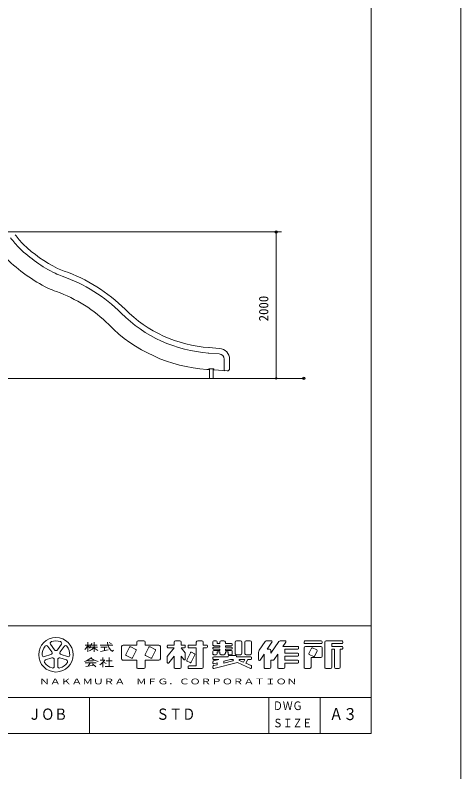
# Model space of a CAD drawing. Units: millimetres on the paper, scale 1:70. Extents: x 0 to 420, y -297 to 594.
# Drawn here: x 332.9 to 420, y 7.5 to 155.2 of the extents above; entities that cross this region are included whole.
import ezdxf
from ezdxf.enums import TextEntityAlignment as Align

# ---------------------------------------------------------------- set-up
doc = ezdxf.new("R2010")
doc.units = ezdxf.units.MM
doc.header["$PDMODE"] = 32
doc.header["$PDSIZE"] = 0.5
doc.layers.add('DEFPOINTS_2', color=7, linetype='Continuous', lineweight=9)
doc.layers.add('LY_3', color=7, linetype='Continuous', lineweight=18)
doc.styles.add('ＭＳ ゴシック', font='')
doc.styles.get('ＭＳ ゴシック').set_extended_font_data('MS Gothic')

# ---------------------------------------------------------------- blocks, each defined once
blk = doc.blocks.new('-000-_DOTSMALL')
at = {"color": 7, "linetype": 'Continuous', "lineweight": 9}
blk.add_circle((0, 0), 0.0625, dxfattribs=at)
blk.add_circle((0, 0), 0.0625, dxfattribs=at)

msp = doc.modelspace()

# ---------------------------------------------------------------- linework, layer by layer
at = {"layer": 'DEFPOINTS_2'}
msp.add_line((420, 0), (420, 297), dxfattribs=at)
at = {"layer": 'LY_3', "lineweight": 9}
for p, q in [((402.5, 15), (402.5, 282)), ((370.913, 86.151), (370.913, 84.293)), ((371.628, 86.151), (371.628, 84.293)), ((389.342, 84.293), (218.563, 84.293)), ((17.5, 36), (402.5, 36)), ((347.139, 32.793), (347.139, 30.903)), ((348.354, 32.793), (348.354, 30.903)), ((351.781, 32.467), (351.34, 32.761)), ((346.599, 32.253), (347.544, 32.253)), ((347.585, 31.848), (349.029, 31.848)), ((347.731, 32.253), (348.975, 32.253)), ((349.569, 32.253), (351.999, 32.253)), ((349.611, 31.02), (351.147, 31.327)), ((349.704, 31.848), (350.919, 31.848)), ((350.379, 31.848), (350.379, 31.173)), ((350.109, 29.823), (350.109, 29.283)), ((351.324, 29.823), (351.324, 28.068)), ((346.599, 28.784), (348.759, 28.784)), ((346.735, 28.067), (348.387, 28.304)), ((347.139, 29.148), (348.219, 29.148)), ((347.601, 28.784), (347.211, 28.136)), ((348.084, 28.607), (348.69, 28.001)), ((349.569, 29.283), (350.449, 29.283)), ((350.109, 28.91), (350.109, 27.933)), ((350.16, 28.96), (350.704, 28.646)), ((350.514, 28.068), (352.134, 28.068)), ((350.717, 29.148), (351.932, 29.148)), ((160, 22), (402.5, 22)), ((347.5, 22), (347.5, 15)), ((382.5, 22), (382.5, 15)), ((17.5, 15), (402.5, 15))]:
    msp.add_line(p, q, dxfattribs=at)
at = {"layer": 'LY_3'}
for p, q in [((321.713, 112.864), (384.943, 112.864)), ((383.943, 84.293), (383.943, 112.864)), ((370.755, 90.3), (372.848, 90.153)), ((370.681, 89.231), (372.774, 89.084)), ((373.77, 88.016), (373.77, 85.926)), ((374.842, 88.016), (374.842, 86.177)), ((370.385, 86.024), (370.725, 86.006)), ((370.77, 86.107), (370.77, 86.048)), ((370.813, 86.15), (371.728, 86.15)), ((371.77, 86.107), (371.77, 85.972)), ((371.81, 85.93), (374.383, 85.75)), ((356.724, 32.793), (356.724, 32.253)), ((356.994, 33.063), (358.074, 33.063)), ((358.344, 32.793), (358.344, 32.253)), ((364.014, 32.793), (364.014, 32.253)), ((364.284, 33.063), (365.094, 33.063)), ((365.364, 32.793), (365.364, 32.253)), ((368.334, 32.793), (368.334, 32.253)), ((368.604, 33.063), (369.414, 33.063)), ((369.684, 32.793), (369.684, 32.253)), ((371.574, 32.901), (371.574, 32.28)), ((371.736, 33.063), (372.222, 33.063)), ((372.384, 32.901), (372.384, 32.523)), ((372.384, 32.523), (372.924, 32.523)), ((372.924, 32.793), (372.924, 32.523)), ((373.734, 33.063), (373.194, 33.063)), ((374.004, 32.793), (374.004, 32.523)), ((374.004, 32.523), (375.192, 32.523)), ((375.894, 32.793), (375.894, 30.633)), ((376.164, 33.063), (376.974, 33.063)), ((377.244, 32.793), (377.244, 30.633)), ((377.784, 32.793), (377.784, 30.633)), ((378.054, 33.063), (378.864, 33.063)), ((379.134, 32.793), (379.134, 30.633)), ((380.62, 31.242), (381.754, 32.943)), ((381.979, 33.063), (382.971, 33.063)), ((382.194, 31.443), (383.106, 32.811)), ((382.914, 30.633), (384.454, 32.943)), ((384.679, 33.063), (385.671, 33.063)), ((385.254, 31.983), (385.806, 32.811)), ((389.394, 32.901), (389.394, 32.685)), ((389.556, 33.063), (392.742, 33.063)), ((389.556, 32.523), (392.742, 32.523)), ((392.904, 32.901), (392.904, 32.685)), ((393.444, 32.793), (393.444, 27.933)), ((393.714, 33.063), (396.792, 33.063)), ((394.794, 32.523), (394.794, 31.983)), ((394.794, 32.523), (396.792, 32.523)), ((396.954, 32.901), (396.954, 32.685)), ((340.11, 30.917), (339.325, 31.997)), ((339.871, 32.393), (340.656, 31.313)), ((341.202, 31.313), (341.987, 32.393)), ((342.533, 31.997), (341.748, 30.917)), ((353.754, 31.983), (353.754, 29.553)), ((354.024, 32.253), (356.724, 32.253)), ((355.302, 31.838), (354.582, 30.4)), ((356.525, 31.408), (355.519, 31.911)), ((355.878, 29.752), (356.598, 31.19)), ((358.344, 32.253), (361.044, 32.253)), ((359.082, 31.838), (358.362, 30.4)), ((360.305, 31.408), (359.299, 31.911)), ((359.658, 29.752), (360.378, 31.19)), ((361.314, 31.983), (361.314, 29.553)), ((362.664, 32.091), (362.664, 31.875)), ((364.014, 31.713), (362.664, 30.026)), ((362.826, 32.253), (364.014, 32.253)), ((362.826, 31.713), (364.014, 31.713)), ((365.364, 32.253), (366.012, 32.253)), ((365.364, 31.713), (366.174, 30.701)), ((365.364, 31.713), (366.012, 31.713)), ((366.174, 32.091), (366.174, 31.875)), ((366.714, 32.091), (366.714, 31.875)), ((366.876, 32.253), (368.334, 32.253)), ((366.876, 31.713), (368.334, 31.713)), ((368.334, 31.713), (368.334, 28.203)), ((369.684, 32.253), (370.332, 32.253)), ((369.684, 31.713), (369.684, 27.933)), ((369.684, 31.713), (370.332, 31.713)), ((370.494, 32.091), (370.494, 31.875)), ((371.574, 31.686), (371.574, 31.605)), ((371.736, 32.118), (372.924, 32.118)), ((371.736, 31.848), (372.924, 31.848)), ((371.736, 31.443), (372.924, 31.443)), ((371.736, 31.173), (372.924, 31.173)), ((372.924, 32.118), (372.924, 31.848)), ((372.924, 31.443), (372.924, 31.173)), ((374.004, 32.118), (375.192, 32.118)), ((374.004, 32.118), (374.004, 31.848)), ((374.004, 31.848), (375.192, 31.848)), ((374.004, 31.443), (375.192, 31.443)), ((374.004, 31.443), (374.004, 31.173)), ((374.004, 31.173), (375.192, 31.173)), ((375.354, 32.361), (375.354, 32.28)), ((375.354, 31.686), (375.354, 31.605)), ((382.194, 31.443), (382.644, 31.443)), ((382.914, 31.173), (382.914, 30.633)), ((385.254, 31.983), (388.152, 31.983)), ((385.614, 31.443), (388.152, 31.443)), ((385.614, 31.443), (385.614, 30.633)), ((388.314, 31.821), (388.314, 31.605)), ((389.394, 31.713), (389.394, 27.933)), ((389.664, 31.983), (392.634, 31.983)), ((390.834, 31.622), (390.33, 30.616)), ((391.051, 31.695), (391.841, 31.3)), ((391.914, 31.082), (391.41, 30.076)), ((392.904, 31.713), (392.904, 30.093)), ((394.794, 31.983), (396.792, 31.983)), ((394.794, 31.443), (395.334, 31.443)), ((394.794, 31.443), (394.794, 27.933)), ((395.334, 31.443), (395.334, 27.933)), ((396.414, 31.443), (396.792, 31.443)), ((396.414, 31.443), (396.414, 27.933)), ((396.954, 31.821), (396.954, 31.605)), ((338.672, 29.985), (339.941, 30.397)), ((340.15, 29.755), (338.88, 29.343)), ((342.978, 29.343), (341.708, 29.755)), ((341.917, 30.397), (343.187, 29.985)), ((354.655, 30.183), (355.661, 29.68)), ((358.435, 30.183), (359.441, 29.68)), ((362.664, 30.026), (362.664, 28.868)), ((364.014, 30.093), (362.953, 28.766)), ((364.014, 30.093), (364.014, 27.933)), ((365.364, 30.093), (365.886, 29.441)), ((365.364, 30.093), (365.364, 27.933)), ((366.174, 30.701), (366.174, 29.543)), ((367.182, 30.758), (366.462, 29.32)), ((368.046, 30.326), (367.326, 28.888)), ((367.399, 30.831), (367.973, 30.544)), ((371.574, 31.011), (371.574, 30.525)), ((371.574, 29.796), (371.574, 29.58)), ((371.736, 30.363), (372.222, 30.363)), ((371.736, 29.958), (374.544, 29.958)), ((372.384, 30.903), (372.924, 30.903)), ((372.384, 30.903), (372.384, 30.525)), ((372.924, 30.903), (372.924, 30.633)), ((373.194, 30.363), (373.734, 30.363)), ((374.004, 30.903), (374.004, 30.633)), ((374.004, 30.903), (374.544, 30.903)), ((374.544, 30.903), (374.544, 30.525)), ((374.544, 30.066), (374.544, 29.958)), ((374.706, 30.363), (375.192, 30.363)), ((374.706, 30.228), (376.002, 30.228)), ((375.354, 31.011), (375.354, 30.525)), ((376.164, 30.363), (376.974, 30.363)), ((376.164, 30.066), (376.164, 29.958)), ((376.164, 29.958), (378.972, 29.958)), ((378.054, 30.363), (378.864, 30.363)), ((379.134, 29.796), (379.134, 29.58)), ((380.484, 30.793), (380.484, 29.413)), ((380.781, 29.323), (381.564, 30.498)), ((381.564, 30.498), (381.564, 27.933)), ((383.534, 29.404), (384.264, 30.498)), ((384.264, 30.498), (384.264, 27.933)), ((385.614, 30.633), (388.152, 30.633)), ((385.614, 30.093), (385.614, 29.283)), ((385.614, 30.093), (388.152, 30.093)), ((388.314, 30.471), (388.314, 30.255)), ((390.403, 30.399), (391.193, 30.004)), ((390.744, 29.823), (390.744, 27.933)), ((390.744, 29.823), (392.634, 29.823)), ((340.592, 28.099), (340.592, 29.434)), ((341.267, 29.434), (341.267, 28.099)), ((354.024, 29.283), (356.724, 29.283)), ((356.724, 29.283), (356.724, 27.933)), ((358.344, 29.283), (361.044, 29.283)), ((358.344, 29.283), (358.344, 27.933)), ((366.535, 29.103), (367.109, 28.816)), ((366.876, 28.203), (368.334, 28.203)), ((371.574, 28.995), (371.574, 28.773)), ((371.574, 28.077), (371.574, 27.854)), ((372.76, 29.418), (371.697, 29.152)), ((372.384, 28.406), (371.697, 28.234)), ((371.736, 29.418), (372.76, 29.418)), ((376.35, 28.841), (371.775, 27.697)), ((372.384, 28.768), (371.775, 28.615)), ((372.384, 28.768), (372.384, 28.406)), ((374.987, 29.418), (373.734, 29.105)), ((375.477, 29.179), (373.734, 28.743)), ((373.734, 29.105), (373.734, 28.743)), ((374.987, 29.418), (375.447, 29.418)), ((376.35, 28.841), (378.906, 27.705)), ((376.729, 29.263), (377.532, 28.906)), ((376.762, 29.418), (377.788, 29.418)), ((377.532, 28.906), (377.788, 29.418)), ((378.026, 28.687), (378.392, 29.418)), ((378.026, 28.687), (379.038, 28.237)), ((378.392, 29.418), (378.972, 29.418)), ((379.134, 28.089), (379.134, 27.853)), ((382.914, 29.283), (383.31, 29.283)), ((382.914, 29.283), (382.914, 27.933)), ((385.614, 29.283), (388.152, 29.283)), ((385.614, 28.743), (385.614, 27.933)), ((385.614, 28.743), (388.152, 28.743)), ((388.314, 29.121), (388.314, 28.905)), ((356.994, 27.663), (358.074, 27.663)), ((364.284, 27.663), (365.094, 27.663)), ((366.714, 28.041), (366.714, 27.825)), ((366.876, 27.663), (369.414, 27.663)), ((381.834, 27.663), (382.644, 27.663)), ((384.534, 27.663), (385.344, 27.663)), ((389.664, 27.663), (390.474, 27.663)), ((393.714, 27.663), (394.524, 27.663)), ((395.604, 27.663), (396.144, 27.663)), ((392.5, 22), (392.5, 15))]:
    msp.add_line(p, q, dxfattribs=at)
msp.add_circle((340.929, 30.363), 3.375, dxfattribs=at)
for centre, radius, start, end in [((344.537, 120.689), 14.286, 215.79304, 225.80467), ((344.537, 120.689), 15.357, 215.7114, 225.80467), ((352.504, 128.883), 26.786, 225.80467, 244.03309), ((352.504, 128.883), 25.714, 225.80467, 244.03309), ((352.504, 128.883), 30, 225, 244.03309), ((346.248, 116.039), 11.429, 244.03309, 250.88527), ((332.214, 75.545), 31.429, 45, 70.88527), ((346.248, 116.039), 12.5, 244.03309, 250.88527), ((332.214, 75.545), 30.357, 45, 70.88527), ((346.248, 116.039), 15.714, 244.03309, 250.57451), ((331.995, 75.622), 27.143, 44.89132, 70.57451), ((372.621, 115.951), 25.714, 225, 266), ((372.621, 115.951), 26.786, 225, 266), ((372.478, 115.951), 30, 224.89132, 266), ((372.699, 88.016), 2.143, 0, 86), ((372.699, 88.016), 1.071, 0, 86), ((370.728, 86.048), 0.0429, 266, 0), ((370.813, 86.107), 0.0429, 90, 180), ((371.728, 86.107), 0.0429, 0, 90), ((371.813, 85.972), 0.0429, 180, 266), ((373.913, 85.926), 0.143, 180, 266), ((374.413, 86.177), 0.429, 266, 0), ((340.144, 32.592), 0.338, 109.39847, 215.99997), ((340.929, 30.363), 2.7, 70.60155, 109.39847), ((341.714, 32.592), 0.338, 324, 70.60155), ((356.994, 32.793), 0.27, 89.99998, 179.99996), ((358.074, 32.793), 0.27, 0, 89.99998), ((364.284, 32.793), 0.27, 89.99998, 179.99996), ((365.094, 32.793), 0.27, 0, 89.99998), ((368.604, 32.793), 0.27, 89.99998, 179.99996), ((369.414, 32.793), 0.27, 0, 89.99998), ((371.736, 32.901), 0.162, 89.99998, 179.99996), ((372.222, 32.901), 0.162, 0, 89.99998), ((373.194, 32.793), 0.27, 89.99998, 179.99996), ((373.734, 32.793), 0.27, 0, 89.99998), ((375.192, 32.361), 0.162, 0, 89.99998), ((376.164, 32.793), 0.27, 89.99998, 179.99996), ((376.974, 32.793), 0.27, 0, 89.99998), ((378.054, 32.793), 0.27, 89.99998, 179.99996), ((378.864, 32.793), 0.27, 0, 89.99998), ((381.979, 32.793), 0.27, 89.99998, 146.30984), ((382.971, 32.901), 0.162, 326.31015, 89.99998), ((384.679, 32.793), 0.27, 89.99998, 146.3098), ((385.671, 32.901), 0.162, 326.31003, 89.99998), ((389.556, 32.901), 0.162, 89.99998, 179.99996), ((389.556, 32.685), 0.162, 179.99998, 270.00002), ((392.742, 32.901), 0.162, 0, 89.99998), ((392.742, 32.685), 0.162, 270.00002, 0), ((393.714, 32.793), 0.27, 89.99998, 179.99996), ((396.792, 32.901), 0.162, 0, 89.99998), ((396.792, 32.685), 0.162, 270.00002, 0), ((340.929, 30.363), 2.7, 142.60154, 181.39846), ((339.052, 31.798), 0.338, 35.99999, 142.60154), ((340.929, 31.512), 0.338, 215.99998, 324), ((342.806, 31.798), 0.338, 37.39846, 143.99995), ((340.929, 30.363), 2.7, 358.60155, 37.39847), ((354.024, 31.983), 0.27, 89.99998, 179.99996), ((355.446, 31.766), 0.162, 63.43492, 153.43499), ((356.453, 31.263), 0.162, 333.4349, 63.43487), ((359.226, 31.766), 0.162, 63.43492, 153.43499), ((360.233, 31.263), 0.162, 333.4349, 63.43487), ((361.044, 31.983), 0.27, 0, 89.99998), ((362.826, 32.091), 0.162, 89.99998, 179.99996), ((362.826, 31.875), 0.162, 179.99998, 270.00002), ((366.012, 32.091), 0.162, 0, 89.99998), ((366.012, 31.875), 0.162, 270.00002, 0), ((366.876, 32.091), 0.162, 89.99998, 179.99996), ((366.876, 31.875), 0.162, 179.99998, 270.00002), ((370.332, 32.091), 0.162, 0, 89.99998), ((370.332, 31.875), 0.162, 270.00002, 0), ((371.736, 32.28), 0.162, 179.99998, 270.00002), ((371.736, 31.686), 0.162, 89.99998, 179.99996), ((371.736, 31.605), 0.162, 179.99998, 270.00002), ((371.736, 31.011), 0.162, 89.99998, 179.99996), ((375.192, 32.28), 0.162, 270.00002, 0), ((375.192, 31.686), 0.162, 0, 89.99998), ((375.192, 31.605), 0.162, 270.00002, 0), ((375.192, 31.011), 0.162, 0, 89.99998), ((381.294, 30.793), 0.81, 146.30999, 179.99996), ((382.644, 31.173), 0.27, 0, 89.99998), ((388.152, 31.821), 0.162, 0, 89.99998), ((388.152, 31.605), 0.162, 270.00002, 0), ((389.664, 31.713), 0.27, 89.99998, 179.99996), ((390.978, 31.55), 0.162, 63.43447, 153.43474), ((391.769, 31.155), 0.162, 333.43484, 63.43447), ((392.634, 31.713), 0.27, 0, 89.99998), ((396.792, 31.821), 0.162, 0, 89.99998), ((396.792, 31.605), 0.162, 270.00002, 0), ((338.567, 30.306), 0.338, 181.39848, 287.99997), ((339.837, 30.718), 0.338, 287.99998, 35.99999), ((340.254, 29.434), 0.338, 359.99997, 107.99999), ((341.604, 29.434), 0.338, 71.99997, 179.99999), ((342.021, 30.718), 0.338, 143.99996, 251.99999), ((343.291, 30.306), 0.338, 252.00001, 358.60156), ((354.024, 29.553), 0.27, 179.99998, 270.00002), ((354.727, 30.328), 0.162, 153.43495, 243.43485), ((355.734, 29.825), 0.162, 243.43498, 333.43496), ((358.507, 30.328), 0.162, 153.43495, 243.43485), ((359.514, 29.825), 0.162, 243.43498, 333.43496), ((361.044, 29.553), 0.27, 270.00002, 0), ((366.012, 29.543), 0.162, 218.65962, 0), ((367.326, 30.686), 0.162, 63.43487, 153.43498), ((367.901, 30.399), 0.162, 333.43492, 63.43493), ((371.736, 30.525), 0.162, 179.99998, 270.00002), ((371.736, 29.796), 0.162, 89.99998, 179.99996), ((371.736, 29.58), 0.162, 179.99998, 270.00002), ((372.222, 30.525), 0.162, 270.00002, 0), ((373.194, 30.633), 0.27, 179.99998, 270.00002), ((373.734, 30.633), 0.27, 270.00002, 0), ((374.706, 30.525), 0.162, 179.99998, 270.00002), ((374.706, 30.066), 0.162, 89.99998, 179.99996), ((375.192, 30.525), 0.162, 270.00002, 0), ((376.164, 30.633), 0.27, 179.99998, 270.00002), ((376.002, 30.066), 0.162, 0, 89.99998), ((376.974, 30.633), 0.27, 270.00002, 0), ((378.054, 30.633), 0.27, 179.99998, 270.00002), ((378.864, 30.633), 0.27, 270.00002, 0), ((378.972, 29.796), 0.162, 0, 89.99998), ((378.972, 29.58), 0.162, 270.00002, 0), ((388.152, 30.471), 0.162, 0, 89.99998), ((388.152, 30.255), 0.162, 270.00002, 0), ((390.475, 30.544), 0.162, 153.43517, 243.43529), ((391.266, 30.149), 0.162, 243.43534, 333.43491), ((392.634, 30.093), 0.27, 270.00002, 0), ((338.984, 29.022), 0.338, 107.99999, 214.60154), ((340.929, 30.363), 2.7, 214.60156, 253.39848), ((340.254, 28.099), 0.338, 253.39847, 359.99997), ((341.604, 28.099), 0.338, 179.99999, 286.60154), ((340.929, 30.363), 2.7, 286.60155, 325.39847), ((342.874, 29.022), 0.338, 325.39847, 71.99996), ((362.826, 28.868), 0.162, 179.99998, 321.34037), ((366.607, 29.248), 0.162, 153.43487, 243.4348), ((366.876, 28.041), 0.162, 89.99998, 179.99996), ((367.182, 28.961), 0.162, 243.43487, 333.43498), ((371.736, 28.995), 0.162, 104.03614, 179.99996), ((371.736, 28.773), 0.162, 179.99998, 284.03612), ((371.736, 28.077), 0.162, 104.03614, 179.99996), ((375.447, 29.297), 0.121, 284.0365, 89.99998), ((376.762, 29.337), 0.081, 89.99998, 246.03817), ((378.972, 28.089), 0.162, 0, 66.03701), ((380.646, 29.413), 0.162, 179.99998, 326.30997), ((383.31, 29.553), 0.27, 270.00002, 326.31002), ((388.152, 29.121), 0.162, 0, 89.99998), ((388.152, 28.905), 0.162, 270.00002, 0), ((356.994, 27.933), 0.27, 179.99998, 270.00002), ((358.074, 27.933), 0.27, 270.00002, 0), ((364.284, 27.933), 0.27, 179.99998, 270.00002), ((365.094, 27.933), 0.27, 270.00002, 0), ((366.876, 27.825), 0.162, 179.99998, 270.00002), ((369.414, 27.933), 0.27, 270.00002, 0), ((371.736, 27.854), 0.162, 179.99998, 284.03612), ((378.972, 27.853), 0.162, 246.03699, 0), ((381.834, 27.933), 0.27, 179.99998, 270.00002), ((382.644, 27.933), 0.27, 270.00002, 0), ((384.534, 27.933), 0.27, 179.99998, 270.00002), ((385.344, 27.933), 0.27, 270.00002, 0), ((389.664, 27.933), 0.27, 179.99998, 270.00002), ((390.474, 27.933), 0.27, 270.00002, 0), ((393.714, 27.933), 0.27, 179.99998, 270.00002), ((394.524, 27.933), 0.27, 270.00002, 0), ((395.604, 27.933), 0.27, 179.99998, 270.00002), ((396.144, 27.933), 0.27, 270.00002, 0)]:
    msp.add_arc(centre, radius, start, end, dxfattribs=at)
at = {"layer": 'LY_3', "lineweight": 9}
for centre, radius, start, end in [((346.498, 33.047), 1.467, 313.72108, 343.54317), ((352.937, 32.694), 1.953, 177.09472, 240.51891), ((345.034, 33.084), 2.285, 311.36185, 337.13638), ((349.117, 33.427), 2.345, 212.50346, 230.00631), ((346.126, 33.818), 3.034, 295.86917, 317.23867), ((350.582, 33.818), 3.034, 222.76131, 240.10806), ((350.96, 31.805), 1.299, 321.42112, 334.8249), ((345.602, 32.257), 3.32, 285.11261, 313.40619), ((349.73, 32.194), 3.192, 231.17281, 259.75506), ((346.84, 32.226), 4.657, 304.87257, 320.80411)]:
    msp.add_arc(centre, radius, start, end, dxfattribs=at)
at = {"layer": 'LY_3'}
for p in [(383.943, 112.864), (389.342, 84.293)]:
    msp.add_point(p, dxfattribs=at)

# ---------------------------------------------------------------- block references
at = {"layer": 'LY_3', "xscale": 2.32, "yscale": 2.32}
for p, rotation in [((383.943, 112.864), 90), ((383.943, 84.293), 270)]:
    msp.add_blockref('-000-_DOTSMALL', p, dxfattribs=dict(at, rotation=rotation))

# ---------------------------------------------------------------- texts
at = {"layer": 'LY_3', "style": 'ＭＳ ゴシック'}
msp.add_text('2000', height=1.833, rotation=90, dxfattribs=at).set_placement((382.943, 95.425), align=Align.BOTTOM_LEFT)
for s, height, width, p in [('ＮＡＫＡＭＵＲＡ\u3000ＭＦＧ．ＣＯＲＰＯＲＡＴＩＯＮ', 1.1, 1.4, (337.645, 24.25)), ('ＤＷＧ', 1.65, 0.85, (383.312, 19.062)), ('ＪＯＢ', 2.199, 0.85, (335.5, 17)), ('ＳＴＤ', 2.199, 0.85, (360.5, 17)), ('Ａ３', 2.346, 0.85, (394.3, 16.9)), ('ＳＩＺＥ', 1.65, 0.85, (383.312, 15.688))]:
    msp.add_text(s, height=height, dxfattribs=dict(at, width=width)).set_placement(p, align=Align.BOTTOM_LEFT)

doc.saveas('drawing.dxf')
